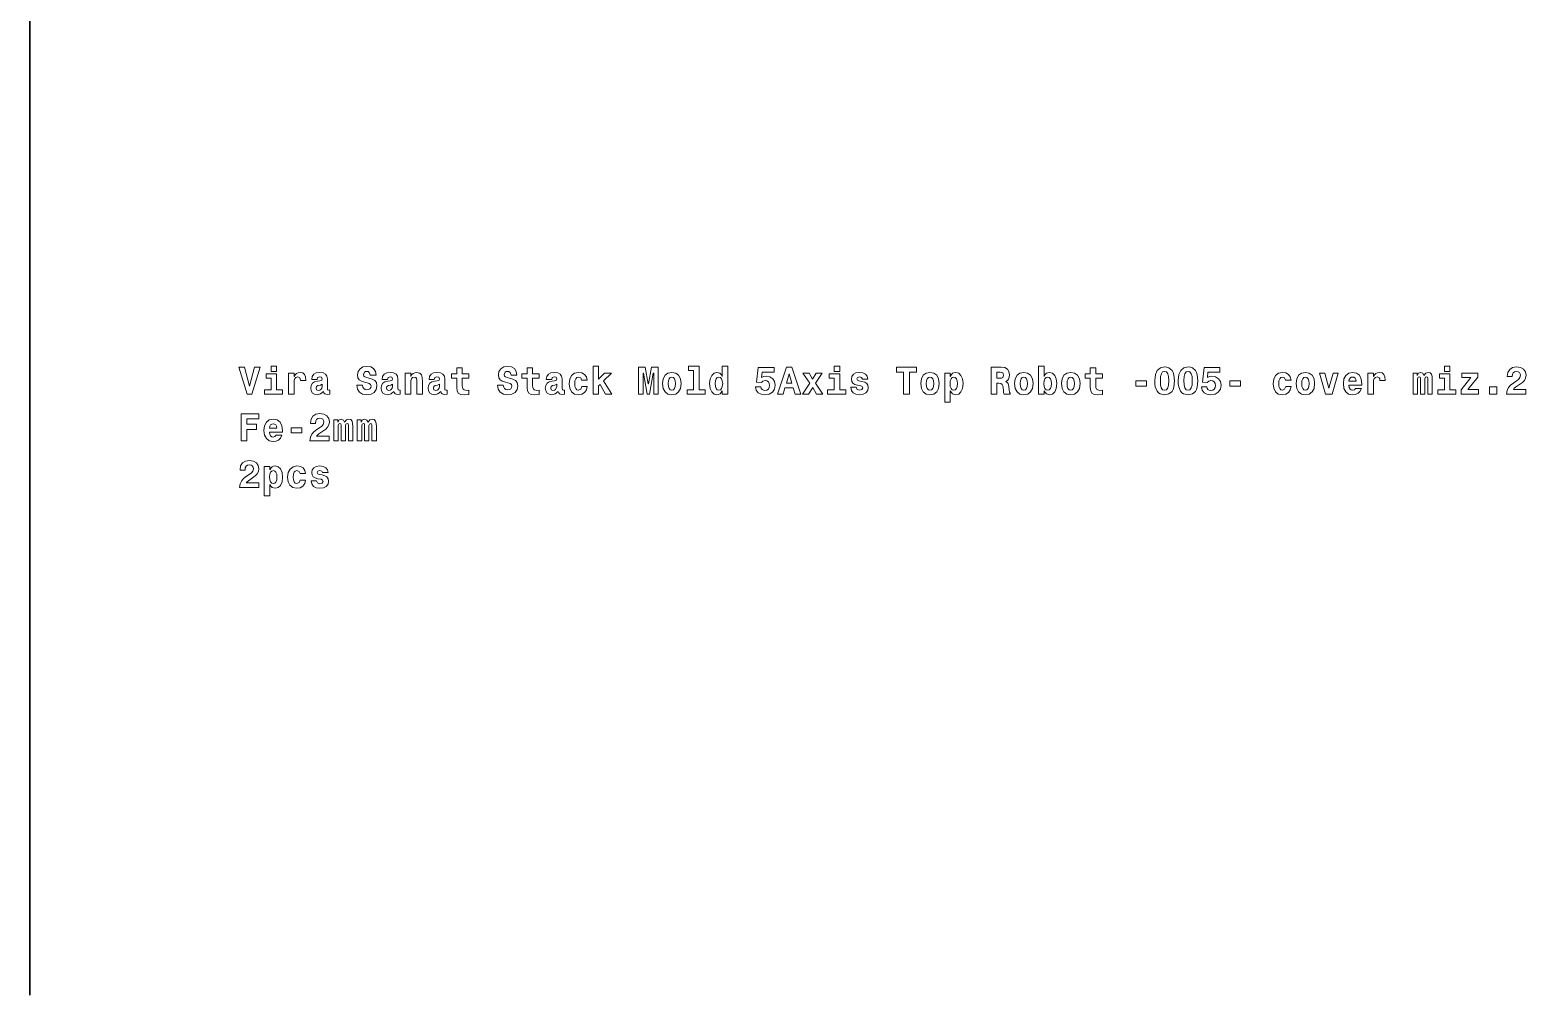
# Model space of a CAD drawing. Extents: x -10871 to 4979, y 1991 to 5869.
# Drawn here: x -720 to 939, y 2111 to 3182 of the extents above; entities that cross this region are included whole.
import ezdxf

# ---------------------------------------------------------------- set-up
doc = ezdxf.new("R2010")
doc.units = 0

msp = doc.modelspace()

# ---------------------------------------------------------------- linework, layer by layer
at = {"color": 7, "lineweight": 35}
msp.add_line((-720.5, 4786.1), (-720.5, 2111.4), dxfattribs=at)
at = {"color": 7, "lineweight": 13}
for points in [[(-482.4, 2808.4), (-488.7, 2808.4), (-479.5, 2778.4), (-474.4, 2778.4), (-465.3, 2808.4), (-471.6, 2808.4), (-477, 2787.2)], [(-453, 2809.4), (-453, 2803.5), (-446.9, 2803.5), (-446.9, 2809.4)], [(-336.5, 2799.4), (-337.2, 2803.5), (-339.3, 2806.6), (-342.6, 2808.5), (-347.2, 2809.1), (-351.3, 2808.5), (-354.4, 2806.5), (-356.5, 2803.5), (-357.2, 2799.7), (-356.7, 2796.5), (-355.3, 2794.2), (-352.8, 2792.6), (-349.4, 2791.5), (-346.4, 2790.8), (-344.1, 2790), (-342.7, 2789), (-342.2, 2787.2), (-342.5, 2785.5), (-343.4, 2784.3), (-344.9, 2783.4), (-346.9, 2783.2), (-348.8, 2783.5), (-350.3, 2784.5), (-351.3, 2786.1), (-351.7, 2788.3), (-358.1, 2788.3), (-357.2, 2783.7), (-355, 2780.4), (-351.6, 2778.3), (-347.1, 2777.6), (-342.2, 2778.3), (-338.7, 2780.2), (-336.4, 2783.4), (-335.6, 2787.5), (-336.3, 2791.2), (-338.1, 2793.5), (-341, 2795.1), (-344.8, 2796.1), (-347.3, 2796.7), (-349.1, 2797.4), (-350.2, 2798.4), (-350.6, 2800.1), (-349.6, 2802.6), (-348.4, 2803.3), (-346.8, 2803.6), (-345.3, 2803.3), (-344.1, 2802.5), (-343.1, 2799.8), (-343.1, 2799.4)], [(-233.7, 2800.8), (-241.1, 2800.8), (-241.1, 2807.6), (-247.1, 2807.6), (-247.1, 2800.8), (-252.9, 2800.8), (-252.9, 2796), (-247.1, 2796), (-247.1, 2785.6), (-246.8, 2781.9), (-245.4, 2779.4), (-242.7, 2778), (-238.6, 2777.6), (-233.7, 2777.8), (-233.7, 2782.7), (-236.5, 2782.5), (-238.8, 2782.9), (-240.2, 2783.9), (-240.9, 2785.6), (-241.1, 2787.8), (-241.1, 2796), (-233.7, 2796)], [(-180.4, 2799.4), (-181.1, 2803.5), (-183.2, 2806.6), (-186.5, 2808.5), (-191, 2809.1), (-195.1, 2808.5), (-198.3, 2806.5), (-200.3, 2803.5), (-201, 2799.7), (-200.5, 2796.5), (-199.1, 2794.2), (-196.7, 2792.6), (-193.2, 2791.5), (-190.3, 2790.8), (-188, 2790), (-186.5, 2789), (-186, 2787.2), (-186.4, 2785.5), (-187.3, 2784.3), (-188.8, 2783.4), (-190.7, 2783.2), (-192.6, 2783.5), (-194.1, 2784.5), (-195.1, 2786.1), (-195.5, 2788.3), (-202, 2788.3), (-201.1, 2783.7), (-198.9, 2780.4), (-195.4, 2778.3), (-191, 2777.6), (-186.1, 2778.3), (-182.5, 2780.2), (-180.3, 2783.4), (-179.5, 2787.5), (-180.1, 2791.2), (-182, 2793.5), (-184.9, 2795.1), (-188.7, 2796.1), (-191.2, 2796.7), (-193, 2797.4), (-194.1, 2798.4), (-194.5, 2800.1), (-193.5, 2802.6), (-192.3, 2803.3), (-190.7, 2803.6), (-189.2, 2803.3), (-188, 2802.5), (-186.9, 2799.8), (-186.9, 2799.4)], [(-155.6, 2800.8), (-163, 2800.8), (-163, 2807.6), (-169.1, 2807.6), (-169.1, 2800.8), (-174.9, 2800.8), (-174.9, 2796), (-169.1, 2796), (-169.1, 2785.6), (-168.7, 2781.9), (-167.3, 2779.4), (-164.7, 2778), (-160.5, 2777.6), (-155.6, 2777.8), (-155.6, 2782.7), (-158.4, 2782.5), (-160.8, 2782.9), (-162.2, 2783.9), (-162.8, 2785.6), (-163, 2787.8), (-163, 2796), (-155.6, 2796)], [(-95.8, 2809.4), (-95.8, 2778.4), (-89.8, 2778.4), (-89.8, 2787.4), (-88.2, 2789.1), (-82, 2778.4), (-75.3, 2778.4), (-84.3, 2793), (-75.6, 2801.6), (-83.1, 2801.6), (-89.8, 2794.8), (-89.8, 2809.4)], [(-45.6, 2808.4), (-45.6, 2778.4), (-40.5, 2778.4), (-40.5, 2801.5), (-40, 2801.5), (-35.8, 2778.4), (-33.4, 2778.4), (-29.3, 2801.5), (-28.7, 2801.5), (-28.7, 2778.4), (-23.6, 2778.4), (-23.6, 2808.4), (-31.1, 2808.4), (-34.5, 2789.9), (-34.7, 2789.9), (-38.1, 2808.4)], [(9.8, 2804.6), (15.5, 2804.6), (15.5, 2783.2), (8.3, 2783.2), (8.3, 2778.4), (28.5, 2778.4), (28.5, 2783.2), (21.6, 2783.2), (21.6, 2809.4), (9.8, 2809.4)], [(47.4, 2782), (47.4, 2778.4), (53.6, 2778.4), (53.6, 2809.4), (47.4, 2809.4), (47.4, 2798), (46.2, 2800), (44.8, 2801.4), (43.3, 2802.1), (41.4, 2802.4), (38.2, 2801.5), (35.6, 2799.1), (33.9, 2795.2), (33.3, 2790), (33.9, 2784.7), (35.6, 2780.8), (38.2, 2778.4), (41.4, 2777.6), (43.3, 2777.8), (44.9, 2778.6), (46.2, 2780)], [(90.2, 2786.5), (84.3, 2786.5), (85.1, 2782.7), (87.3, 2779.9), (90.5, 2778.2), (94.7, 2777.5), (99.4, 2778.3), (103, 2780.4), (105.2, 2783.8), (106.1, 2788.2), (105.3, 2792.2), (103.3, 2795.4), (100.1, 2797.4), (96, 2798.1), (93.1, 2797.7), (90.9, 2796.6), (91.6, 2802.6), (104.7, 2802.6), (104.7, 2807.7), (87.3, 2807.7), (85.4, 2791.5), (90.8, 2791.2), (92.4, 2792.8), (94.8, 2793.3), (96.9, 2792.9), (98.5, 2791.8), (99.5, 2790.1), (99.8, 2787.9), (99.5, 2785.5), (98.5, 2783.7), (96.9, 2782.7), (94.7, 2782.3), (92.9, 2782.6), (91.6, 2783.4), (90.6, 2784.7)], [(118.6, 2808.4), (108.4, 2778.4), (114.8, 2778.4), (116.8, 2785.2), (126, 2785.2), (128.2, 2778.4), (134.6, 2778.4), (124.5, 2808.4)], [(171.6, 2809.4), (171.6, 2803.5), (177.7, 2803.5), (177.7, 2809.4)], [(248.5, 2802.7), (248.5, 2778.4), (254.8, 2778.4), (254.8, 2802.7), (262.7, 2802.7), (262.7, 2808.4), (240.5, 2808.4), (240.5, 2802.7)], [(345.7, 2808.4), (345.7, 2778.4), (352, 2778.4), (352, 2790.3), (354.1, 2790.3), (356.4, 2790), (357.9, 2789.1), (358.6, 2787.6), (358.9, 2785.5), (359.1, 2782.4), (359.3, 2780), (359.9, 2778.4), (366.7, 2778.4), (366.7, 2779.2), (365.7, 2780.4), (365.4, 2782.7), (365.1, 2786.7), (364.4, 2790.2), (363.4, 2791.4), (361.8, 2792.2), (363.6, 2793.4), (364.9, 2795.1), (365.6, 2797.1), (365.8, 2799.7), (365.2, 2803.4), (363.5, 2806.1), (360.6, 2807.8), (356.7, 2808.4)], [(398.1, 2809.4), (398.1, 2778.4), (404.3, 2778.4), (404.3, 2782), (405.5, 2780), (406.8, 2778.6), (410.3, 2777.6), (413.5, 2778.4), (416.1, 2780.8), (417.8, 2784.7), (418.5, 2790), (417.8, 2795.2), (416.1, 2799.1), (413.5, 2801.5), (410.3, 2802.4), (408.4, 2802.1), (406.8, 2801.4), (405.5, 2800), (404.3, 2798), (404.3, 2809.4)], [(469, 2800.8), (461.6, 2800.8), (461.6, 2807.6), (455.5, 2807.6), (455.5, 2800.8), (449.7, 2800.8), (449.7, 2796), (455.5, 2796), (455.5, 2785.6), (455.9, 2781.9), (457.2, 2779.4), (459.9, 2778), (464, 2777.6), (469, 2777.8), (469, 2782.7), (466.1, 2782.5), (463.8, 2782.9), (462.4, 2783.9), (461.7, 2785.6), (461.6, 2787.8), (461.6, 2796), (469, 2796)], [(527, 2793.5), (527.1, 2789.7), (527.6, 2786.4), (529.6, 2781.5), (531.1, 2779.8), (533, 2778.5), (537.9, 2777.6), (542.7, 2778.5), (546.1, 2781.4), (547.2, 2783.6), (548.1, 2786.2), (548.8, 2793), (548.1, 2799.8), (547.2, 2802.5), (546.1, 2804.7), (542.7, 2807.6), (540.5, 2808.3), (537.9, 2808.6), (533.2, 2807.6), (529.7, 2804.7), (527.7, 2800)], [(553, 2793.5), (553.1, 2789.7), (553.6, 2786.4), (555.6, 2781.5), (557.1, 2779.8), (559, 2778.5), (563.9, 2777.6), (568.7, 2778.5), (572.1, 2781.4), (573.3, 2783.6), (574.1, 2786.2), (574.8, 2793), (574.1, 2799.8), (573.3, 2802.5), (572.1, 2804.7), (568.7, 2807.6), (566.5, 2808.3), (563.9, 2808.6), (559.2, 2807.6), (555.8, 2804.7), (553.7, 2800)], [(584.7, 2786.5), (578.8, 2786.5), (579.6, 2782.7), (581.7, 2779.9), (584.9, 2778.2), (589.2, 2777.5), (593.8, 2778.3), (597.4, 2780.4), (599.7, 2783.8), (600.5, 2788.2), (599.8, 2792.2), (597.7, 2795.4), (594.5, 2797.4), (590.4, 2798.1), (587.6, 2797.7), (585.3, 2796.6), (586, 2802.6), (599.1, 2802.6), (599.1, 2807.7), (581.8, 2807.7), (579.8, 2791.5), (585.2, 2791.2), (586.9, 2792.8), (589.2, 2793.3), (591.3, 2792.9), (592.9, 2791.8), (593.9, 2790.1), (594.3, 2787.9), (593.9, 2785.5), (592.9, 2783.7), (591.3, 2782.7), (589.2, 2782.3), (587.4, 2782.6), (586, 2783.4), (585.1, 2784.7)], [(848.2, 2809.4), (848.2, 2803.5), (854.3, 2803.5), (854.3, 2809.4)], [(923.3, 2797.8), (923.3, 2798), (923.6, 2800.4), (924.6, 2802.1), (926.1, 2803.1), (928.1, 2803.5), (929.9, 2803.2), (931.4, 2802.3), (932.2, 2800.9), (932.6, 2799.2), (932, 2796.6), (930.4, 2794.7), (928, 2792.9), (925, 2791), (921.6, 2788.4), (919.2, 2785.6), (917.8, 2782.4), (917.2, 2778.4), (938.5, 2778.4), (938.5, 2783.5), (924.7, 2783.5), (925.5, 2784.8), (927, 2786), (931.6, 2789), (934.7, 2791.2), (936.9, 2793.5), (938.3, 2796.1), (938.8, 2799.3), (938, 2803.1), (936, 2806), (932.7, 2807.9), (928.2, 2808.6), (923.8, 2807.9), (920.6, 2805.8), (918.4, 2802.4), (917.8, 2797.9), (917.8, 2797.8)], [(-440.2, 2783.2), (-446.9, 2783.2), (-446.9, 2800.8), (-458.6, 2800.8), (-458.6, 2796), (-453, 2796), (-453, 2783.2), (-460.3, 2783.2), (-460.3, 2778.4), (-440.2, 2778.4)], [(-433.7, 2801.6), (-433.7, 2778.4), (-427.4, 2778.4), (-427.4, 2790.2), (-427.3, 2793.3), (-426.7, 2795.5), (-425.5, 2796.9), (-423.5, 2797.4), (-421.3, 2796.4), (-420.7, 2795.2), (-420.4, 2793.6), (-420.4, 2793.5), (-414.4, 2793.5), (-414.4, 2793.9), (-414.8, 2797.6), (-416, 2800.2), (-417.9, 2801.8), (-420.7, 2802.4), (-423, 2802.1), (-424.8, 2801.2), (-426.3, 2799.7), (-427.4, 2797.7), (-427.4, 2801.6)], [(-402.1, 2794.6), (-401.4, 2796.8), (-399.2, 2797.6), (-397.1, 2797), (-396.5, 2795.3), (-396.7, 2793.9), (-397.6, 2793.3), (-399.1, 2793), (-401.6, 2792.8), (-404.8, 2791.9), (-407.2, 2790.3), (-408.6, 2788), (-409.1, 2785), (-408.6, 2781.9), (-407.2, 2779.5), (-404.9, 2778.1), (-401.8, 2777.6), (-398.1, 2778.5), (-394.9, 2781.2), (-394.4, 2779.6), (-393.5, 2778.6), (-392.2, 2778.1), (-390.3, 2777.9), (-387.9, 2778.2), (-387.9, 2782.7), (-388.9, 2782.6), (-390.3, 2783.1), (-390.5, 2784.9), (-390.5, 2795.2), (-391.1, 2798.3), (-392.6, 2800.6), (-395.3, 2801.9), (-399.2, 2802.4), (-402.9, 2801.8), (-405.7, 2800.3), (-407.4, 2798), (-408, 2794.9), (-408, 2794.6)], [(-396.5, 2786.7), (-396.9, 2784.9), (-397.8, 2783.6), (-399.1, 2782.7), (-400.7, 2782.4), (-402.5, 2783.2), (-403.2, 2785.1), (-402.6, 2786.9), (-401.1, 2787.9), (-398.4, 2788.4), (-396.5, 2789.4)], [(-324, 2794.6), (-323.3, 2796.8), (-321.1, 2797.6), (-319.1, 2797), (-318.4, 2795.3), (-318.6, 2793.9), (-319.5, 2793.3), (-321.1, 2793), (-323.5, 2792.8), (-326.8, 2791.9), (-329.1, 2790.3), (-330.6, 2788), (-331.1, 2785), (-330.6, 2781.9), (-329.1, 2779.5), (-326.9, 2778.1), (-323.7, 2777.6), (-320, 2778.5), (-316.8, 2781.2), (-316.3, 2779.6), (-315.4, 2778.6), (-314.1, 2778.1), (-312.2, 2777.9), (-309.8, 2778.2), (-309.8, 2782.7), (-310.8, 2782.6), (-312.2, 2783.1), (-312.5, 2784.9), (-312.5, 2795.2), (-313, 2798.3), (-314.5, 2800.6), (-317.3, 2801.9), (-321.1, 2802.4), (-324.8, 2801.8), (-327.6, 2800.3), (-329.4, 2798), (-329.9, 2794.9), (-329.9, 2794.6)], [(-318.5, 2786.7), (-318.8, 2784.9), (-319.7, 2783.6), (-321.1, 2782.7), (-322.7, 2782.4), (-324.4, 2783.2), (-325.1, 2785.1), (-324.6, 2786.9), (-323, 2787.9), (-320.4, 2788.4), (-318.5, 2789.4)], [(-304.4, 2801.6), (-304.4, 2778.4), (-298.2, 2778.4), (-298.2, 2789.9), (-298, 2793.1), (-297.4, 2795.3), (-296.1, 2796.7), (-294.2, 2797.1), (-292.6, 2796.7), (-291.7, 2795.6), (-291.4, 2793.7), (-291.3, 2791.3), (-291.3, 2778.4), (-285.1, 2778.4), (-285.1, 2792.5), (-285.4, 2796.6), (-286.2, 2799.7), (-288.2, 2801.7), (-291.8, 2802.4), (-293.8, 2802.1), (-295.6, 2801.3), (-297, 2800), (-298.2, 2798), (-298.2, 2801.6)], [(-272, 2794.6), (-271.3, 2796.8), (-269.1, 2797.6), (-267, 2797), (-266.3, 2795.3), (-266.6, 2793.9), (-267.5, 2793.3), (-269, 2793), (-271.4, 2792.8), (-274.7, 2791.9), (-277.1, 2790.3), (-278.5, 2788), (-279, 2785), (-278.5, 2781.9), (-277.1, 2779.5), (-274.8, 2778.1), (-271.7, 2777.6), (-268, 2778.5), (-264.7, 2781.2), (-264.3, 2779.6), (-263.4, 2778.6), (-262.1, 2778.1), (-260.2, 2777.9), (-257.7, 2778.2), (-257.7, 2782.7), (-258.8, 2782.6), (-260.2, 2783.1), (-260.4, 2784.9), (-260.4, 2795.2), (-260.9, 2798.3), (-262.5, 2800.6), (-265.2, 2801.9), (-269.1, 2802.4), (-272.8, 2801.8), (-275.5, 2800.3), (-277.3, 2798), (-277.9, 2794.9), (-277.9, 2794.6)], [(-266.4, 2786.7), (-266.8, 2784.9), (-267.7, 2783.6), (-269, 2782.7), (-270.6, 2782.4), (-272.4, 2783.2), (-273, 2785.1), (-272.5, 2786.9), (-271, 2787.9), (-268.3, 2788.4), (-266.4, 2789.4)], [(-141.8, 2794.6), (-141.2, 2796.8), (-138.9, 2797.6), (-136.9, 2797), (-136.2, 2795.3), (-136.5, 2793.9), (-137.3, 2793.3), (-138.9, 2793), (-141.3, 2792.8), (-144.6, 2791.9), (-147, 2790.3), (-148.4, 2788), (-148.9, 2785), (-148.4, 2781.9), (-147, 2779.5), (-144.7, 2778.1), (-141.6, 2777.6), (-137.9, 2778.5), (-134.6, 2781.2), (-134.1, 2779.6), (-133.2, 2778.6), (-131.9, 2778.1), (-130.1, 2777.9), (-127.6, 2778.2), (-127.6, 2782.7), (-128.7, 2782.6), (-130, 2783.1), (-130.3, 2784.9), (-130.3, 2795.2), (-130.8, 2798.3), (-132.4, 2800.6), (-135.1, 2801.9), (-138.9, 2802.4), (-142.7, 2801.8), (-145.4, 2800.3), (-147.2, 2798), (-147.8, 2794.9), (-147.8, 2794.6)], [(-136.3, 2786.7), (-136.7, 2784.9), (-137.6, 2783.6), (-138.9, 2782.7), (-140.5, 2782.4), (-142.3, 2783.2), (-142.9, 2785.1), (-142.4, 2786.9), (-140.9, 2787.9), (-138.2, 2788.4), (-136.3, 2789.4)], [(-108.5, 2786.7), (-109.7, 2783.8), (-112.2, 2782.8), (-113.9, 2783.2), (-115.2, 2784.6), (-116, 2786.9), (-116.3, 2790), (-116, 2793.2), (-115.2, 2795.4), (-113.9, 2796.8), (-112.2, 2797.3), (-109.7, 2796.4), (-108.6, 2793.9), (-102.5, 2793.9), (-103.4, 2797.4), (-105.3, 2800.1), (-108.3, 2801.8), (-112.1, 2802.4), (-116.4, 2801.5), (-119.7, 2799), (-121.8, 2795.1), (-122.5, 2789.9), (-121.8, 2784.8), (-119.8, 2780.9), (-116.6, 2778.4), (-112.4, 2777.6), (-108.5, 2778.2), (-105.4, 2780), (-103.4, 2782.9), (-102.5, 2786.7)], [(-18.9, 2790), (-18.2, 2784.6), (-16.1, 2780.7), (-12.9, 2778.4), (-8.6, 2777.6), (-4.3, 2778.4), (-1.1, 2780.7), (1, 2784.6), (1.7, 2790), (1, 2795.2), (-1.1, 2799.2), (-4.3, 2801.5), (-8.6, 2802.4), (-12.9, 2801.5), (-16.1, 2799.2), (-18.2, 2795.2)], [(-8.6, 2797.3), (-6.8, 2796.8), (-5.5, 2795.4), (-4.8, 2793.1), (-4.5, 2790), (-4.8, 2786.8), (-5.5, 2784.6), (-6.8, 2783.2), (-8.6, 2782.7), (-10.3, 2783.2), (-11.6, 2784.6), (-12.4, 2786.9), (-12.7, 2790.2), (-12.4, 2793.2), (-11.6, 2795.4), (-10.3, 2796.8)], [(43.5, 2797.2), (45.3, 2796.7), (46.6, 2795.4), (47.4, 2793.1), (47.8, 2790), (47.4, 2786.8), (46.6, 2784.6), (45.2, 2783.2), (43.5, 2782.7), (41.8, 2783.2), (40.5, 2784.6), (39.7, 2786.8), (39.5, 2790), (39.7, 2793.1), (40.5, 2795.4), (41.8, 2796.7)], [(121.5, 2800.9), (124.5, 2790.3), (118.4, 2790.3)], [(144.5, 2790.3), (136.2, 2778.4), (143.1, 2778.4), (147.6, 2785.7), (152, 2778.4), (158.9, 2778.4), (150.6, 2790.3), (158.3, 2801.6), (151.5, 2801.6), (147.5, 2794.9), (143.6, 2801.6), (136.8, 2801.6)], [(184.4, 2783.2), (177.7, 2783.2), (177.7, 2800.8), (166, 2800.8), (166, 2796), (171.6, 2796), (171.6, 2783.2), (164.2, 2783.2), (164.2, 2778.4), (184.4, 2778.4)], [(200.9, 2787.6), (202.6, 2786.8), (203.2, 2785.2), (202.2, 2783.3), (199.5, 2782.6), (196.8, 2783.4), (195.8, 2785.9), (189.9, 2785.9), (190.5, 2782.3), (192.4, 2779.7), (195.4, 2778.1), (199.4, 2777.6), (203.6, 2778.1), (206.7, 2779.7), (208.6, 2782.2), (209.3, 2785.5), (208.8, 2788.1), (207.5, 2790.1), (205.3, 2791.6), (202.2, 2792.4), (198.8, 2793), (197.2, 2793.7), (196.6, 2795.3), (197.3, 2796.8), (199.4, 2797.4), (201.7, 2796.7), (202.7, 2795.1), (208.6, 2795.1), (208.6, 2795.1), (208, 2798.1), (206.1, 2800.4), (203.2, 2801.8), (199.4, 2802.4), (195.6, 2801.8), (192.9, 2800.3), (191.1, 2798), (190.6, 2795), (191, 2792.5), (192.3, 2790.5), (194.4, 2789), (197.2, 2788.2)], [(267.4, 2790), (268.1, 2784.6), (270.1, 2780.7), (273.4, 2778.4), (277.7, 2777.6), (282, 2778.4), (285.2, 2780.7), (287.2, 2784.6), (288, 2790), (287.2, 2795.2), (285.2, 2799.2), (281.9, 2801.5), (277.6, 2802.4), (273.4, 2801.5), (270.1, 2799.2), (268.1, 2795.2)], [(277.7, 2797.3), (279.4, 2796.8), (280.7, 2795.4), (281.5, 2793.1), (281.8, 2790), (281.5, 2786.8), (280.7, 2784.6), (279.4, 2783.2), (277.7, 2782.7), (275.9, 2783.2), (274.6, 2784.6), (273.8, 2786.9), (273.6, 2790.2), (273.8, 2793.2), (274.7, 2795.4), (276, 2796.8)], [(294, 2801.6), (294, 2769.4), (300.2, 2769.4), (300.2, 2782), (301.4, 2780), (302.8, 2778.6), (306.2, 2777.6), (309.5, 2778.4), (312, 2780.8), (313.7, 2784.7), (314.4, 2790), (313.7, 2795.2), (312, 2799.1), (309.5, 2801.5), (306.2, 2802.4), (304.3, 2802.1), (302.8, 2801.4), (301.4, 2800), (300.2, 2798), (300.2, 2801.6)], [(304.1, 2797.2), (305.8, 2796.7), (307.1, 2795.4), (307.9, 2793.1), (308.2, 2790), (307.9, 2786.8), (307.1, 2784.6), (305.8, 2783.2), (304.1, 2782.7), (302.3, 2783.2), (301, 2784.6), (300.2, 2786.9), (299.9, 2790.2), (300.2, 2793.2), (301, 2795.4), (302.4, 2796.7)], [(352, 2802.7), (355.4, 2802.7), (358.3, 2802), (359, 2801), (359.3, 2799.5), (359, 2797.7), (358.3, 2796.6), (357, 2796.1), (355.1, 2796), (352, 2796)], [(371.5, 2790), (372.2, 2784.6), (374.2, 2780.7), (377.4, 2778.4), (381.8, 2777.6), (386.1, 2778.4), (389.3, 2780.7), (391.3, 2784.6), (392.1, 2790), (391.3, 2795.2), (389.3, 2799.2), (386, 2801.5), (381.7, 2802.4), (377.4, 2801.5), (374.2, 2799.2), (372.2, 2795.2)], [(381.8, 2797.3), (383.5, 2796.8), (384.8, 2795.4), (385.6, 2793.1), (385.9, 2790), (385.6, 2786.8), (384.8, 2784.6), (383.5, 2783.2), (381.8, 2782.7), (380, 2783.2), (378.7, 2784.6), (377.9, 2786.9), (377.7, 2790.2), (377.9, 2793.2), (378.7, 2795.4), (380, 2796.8)], [(408.2, 2797.2), (409.9, 2796.7), (411.2, 2795.4), (412, 2793.1), (412.3, 2790), (412, 2786.8), (411.2, 2784.6), (409.9, 2783.2), (408.2, 2782.7), (406.4, 2783.2), (405.1, 2784.6), (404.3, 2786.9), (404, 2790.2), (404.3, 2793.2), (405.1, 2795.4), (406.5, 2796.7)], [(423.5, 2790), (424.2, 2784.6), (426.3, 2780.7), (429.5, 2778.4), (433.8, 2777.6), (438.1, 2778.4), (441.3, 2780.7), (443.4, 2784.6), (444.1, 2790), (443.4, 2795.2), (441.3, 2799.2), (438.1, 2801.5), (433.8, 2802.4), (429.5, 2801.5), (426.3, 2799.2), (424.2, 2795.2)], [(433.8, 2797.3), (435.5, 2796.8), (436.8, 2795.4), (437.6, 2793.1), (437.9, 2790), (437.6, 2786.8), (436.8, 2784.6), (435.5, 2783.2), (433.8, 2782.7), (432, 2783.2), (430.7, 2784.6), (430, 2786.9), (429.7, 2790.2), (430, 2793.2), (430.8, 2795.4), (432.1, 2796.8)], [(506, 2792.9), (506, 2787.1), (517.8, 2787.1), (517.8, 2792.9)], [(537.9, 2803.5), (540, 2802.9), (541.4, 2800.9), (542.2, 2797.7), (542.5, 2793.1), (542.2, 2788.4), (541.4, 2785.2), (540, 2783.2), (537.9, 2782.6), (535.7, 2783.2), (534.2, 2785.2), (533.5, 2788.6), (533.2, 2793.4), (533.5, 2797.9), (534.3, 2801), (535.7, 2802.9)], [(563.9, 2803.5), (566, 2802.9), (567.4, 2800.9), (568.3, 2797.7), (568.6, 2793.1), (568.3, 2788.4), (567.4, 2785.2), (566, 2783.2), (563.9, 2782.6), (561.7, 2783.2), (560.3, 2785.2), (559.5, 2788.6), (559.3, 2793.4), (559.5, 2797.9), (560.3, 2801), (561.8, 2802.9)], [(610.1, 2792.9), (610.1, 2787.1), (621.9, 2787.1), (621.9, 2792.9)], [(672.2, 2786.7), (671, 2783.8), (668.5, 2782.8), (666.8, 2783.2), (665.5, 2784.6), (664.7, 2786.9), (664.4, 2790), (664.7, 2793.2), (665.5, 2795.4), (666.8, 2796.8), (668.5, 2797.3), (671, 2796.4), (672.1, 2793.9), (678.2, 2793.9), (677.3, 2797.4), (675.4, 2800.1), (672.4, 2801.8), (668.6, 2802.4), (664.3, 2801.5), (661, 2799), (658.9, 2795.1), (658.2, 2789.9), (658.9, 2784.8), (660.9, 2780.9), (664, 2778.4), (668.2, 2777.6), (672.2, 2778.2), (675.3, 2780), (677.3, 2782.9), (678.2, 2786.7)], [(683.8, 2790), (684.5, 2784.6), (686.5, 2780.7), (689.7, 2778.4), (694, 2777.6), (698.3, 2778.4), (701.6, 2780.7), (703.6, 2784.6), (704.3, 2790), (703.6, 2795.2), (701.6, 2799.2), (698.3, 2801.5), (694, 2802.4), (689.7, 2801.5), (686.5, 2799.2), (684.5, 2795.2)], [(694, 2797.3), (695.8, 2796.8), (697.1, 2795.4), (697.9, 2793.1), (698.2, 2790), (697.9, 2786.8), (697.1, 2784.6), (695.8, 2783.2), (694, 2782.7), (692.3, 2783.2), (691, 2784.6), (690.2, 2786.9), (689.9, 2790.2), (690.2, 2793.2), (691, 2795.4), (692.3, 2796.8)], [(709.6, 2801.6), (716.5, 2778.4), (723.7, 2778.4), (730.5, 2801.6), (724.8, 2801.6), (720.2, 2784.9), (715.4, 2801.6)], [(749.6, 2784.6), (748.3, 2783.1), (746.4, 2782.6), (744.8, 2783), (743.5, 2784), (742.6, 2785.7), (742.1, 2788.1), (756.6, 2788.1), (756.6, 2789.7), (756, 2795.1), (753.9, 2799.2), (750.7, 2801.6), (746.3, 2802.4), (742.1, 2801.5), (738.8, 2799.1), (736.8, 2795.2), (736.1, 2790), (736.8, 2784.7), (738.8, 2780.8), (742, 2778.4), (746.1, 2777.6), (749.6, 2778), (752.4, 2779.2), (754.5, 2781.4), (756.1, 2784.6)], [(750.3, 2792.6), (742.2, 2792.6), (742.6, 2794.5), (743.5, 2796.1), (744.8, 2797), (746.3, 2797.3), (747.9, 2797), (749.1, 2796.1), (749.9, 2794.6)], [(763.4, 2801.6), (763.4, 2778.4), (769.6, 2778.4), (769.6, 2790.2), (769.7, 2793.3), (770.4, 2795.5), (771.6, 2796.9), (773.6, 2797.4), (775.8, 2796.4), (776.4, 2795.2), (776.6, 2793.6), (776.6, 2793.5), (782.6, 2793.5), (782.6, 2793.9), (782.2, 2797.6), (781.1, 2800.2), (779.2, 2801.8), (776.4, 2802.4), (774.1, 2802.1), (772.3, 2801.2), (770.8, 2799.7), (769.6, 2797.7), (769.6, 2801.6)], [(829.8, 2795.6), (829.8, 2778.4), (834.7, 2778.4), (834.7, 2794.4), (834.5, 2797.8), (833.8, 2800.3), (832.4, 2801.8), (830, 2802.4), (827.5, 2801.5), (825.5, 2799), (824.1, 2801.5), (821.7, 2802.4), (819.6, 2801.5), (818.1, 2799.1), (818.1, 2801.6), (813.6, 2801.6), (813.6, 2778.4), (818.5, 2778.4), (818.5, 2795.4), (819, 2797), (820.4, 2797.5), (821.4, 2797.1), (821.7, 2795.9), (821.7, 2778.4), (826.6, 2778.4), (826.6, 2795.4), (827.1, 2797), (828.4, 2797.5), (829.4, 2797.1), (829.8, 2795.9)], [(861, 2783.2), (854.3, 2783.2), (854.3, 2800.8), (842.6, 2800.8), (842.6, 2796), (848.2, 2796), (848.2, 2783.2), (840.8, 2783.2), (840.8, 2778.4), (861, 2778.4)], [(885.4, 2797.3), (885.4, 2801.6), (867.4, 2801.6), (867.4, 2796.6), (877.6, 2796.6), (866.7, 2782.9), (866.7, 2778.4), (886, 2778.4), (886, 2783.4), (874.2, 2783.4)], [(898.3, 2786.3), (898.3, 2778.4), (906.2, 2778.4), (906.2, 2786.3)], [(-486.2, 2756.5), (-486.2, 2726.5), (-480, 2726.5), (-480, 2739.1), (-469.3, 2739.1), (-469.3, 2744.8), (-480, 2744.8), (-480, 2750.8), (-466.6, 2750.8), (-466.6, 2756.5)], [(-403.8, 2745.9), (-403.8, 2746.2), (-403.5, 2748.5), (-402.6, 2750.2), (-401.1, 2751.3), (-399.1, 2751.7), (-397.2, 2751.3), (-395.8, 2750.4), (-394.9, 2749.1), (-394.6, 2747.3), (-395.2, 2744.7), (-396.8, 2742.8), (-399.2, 2741), (-402.2, 2739.1), (-405.6, 2736.5), (-408, 2733.8), (-409.4, 2730.5), (-409.9, 2726.5), (-388.7, 2726.5), (-388.7, 2731.6), (-402.5, 2731.6), (-401.6, 2732.9), (-400.2, 2734.1), (-395.5, 2737.1), (-392.5, 2739.3), (-390.3, 2741.6), (-388.9, 2744.2), (-388.4, 2747.4), (-389.1, 2751.2), (-391.2, 2754.1), (-394.5, 2756), (-399, 2756.7), (-403.4, 2756), (-406.6, 2753.9), (-408.7, 2750.5), (-409.4, 2746), (-409.4, 2745.9)], [(-447.5, 2732.7), (-448.8, 2731.3), (-450.6, 2730.7), (-452.3, 2731.1), (-453.6, 2732.1), (-454.5, 2733.8), (-454.9, 2736.2), (-440.5, 2736.2), (-440.4, 2737.8), (-441.1, 2743.3), (-443.1, 2747.3), (-446.4, 2749.7), (-450.8, 2750.5), (-455, 2749.7), (-458.2, 2747.2), (-460.3, 2743.3), (-461, 2738.1), (-460.3, 2732.9), (-458.2, 2728.9), (-455.1, 2726.5), (-450.9, 2725.7), (-447.5, 2726.1), (-444.7, 2727.4), (-442.6, 2729.5), (-441, 2732.7)], [(-446.8, 2740.7), (-454.8, 2740.7), (-454.5, 2742.7), (-453.6, 2744.2), (-452.3, 2745.1), (-450.8, 2745.5), (-449.2, 2745.1), (-447.9, 2744.2), (-447.2, 2742.7)], [(-430.9, 2741), (-430.9, 2735.2), (-419, 2735.2), (-419, 2741)], [(-367.3, 2743.7), (-367.3, 2726.5), (-362.3, 2726.5), (-362.3, 2742.5), (-362.6, 2745.9), (-363.3, 2748.4), (-364.7, 2750), (-367.1, 2750.5), (-369.5, 2749.7), (-371.6, 2747.2), (-372.9, 2749.6), (-375.3, 2750.5), (-377.5, 2749.7), (-379, 2747.2), (-379, 2749.7), (-383.4, 2749.7), (-383.4, 2726.5), (-378.6, 2726.5), (-378.6, 2743.5), (-378.1, 2745.1), (-376.7, 2745.6), (-375.7, 2745.2), (-375.3, 2744), (-375.3, 2726.5), (-370.5, 2726.5), (-370.5, 2743.5), (-370, 2745.1), (-368.6, 2745.6), (-367.6, 2745.2), (-367.3, 2744)], [(-341.3, 2743.7), (-341.3, 2726.5), (-336.3, 2726.5), (-336.3, 2742.5), (-336.5, 2745.9), (-337.2, 2748.4), (-338.7, 2750), (-341, 2750.5), (-343.5, 2749.7), (-345.5, 2747.2), (-346.9, 2749.6), (-349.3, 2750.5), (-351.5, 2749.7), (-353, 2747.2), (-353, 2749.7), (-357.4, 2749.7), (-357.4, 2726.5), (-352.5, 2726.5), (-352.5, 2743.5), (-352.1, 2745.1), (-350.7, 2745.6), (-349.6, 2745.2), (-349.3, 2744), (-349.3, 2726.5), (-344.5, 2726.5), (-344.5, 2743.5), (-344, 2745.1), (-342.6, 2745.6), (-341.6, 2745.2), (-341.3, 2744)], [(-481.9, 2694), (-481.9, 2694.3), (-481.6, 2696.6), (-480.7, 2698.4), (-479.1, 2699.4), (-477.2, 2699.8), (-475.3, 2699.4), (-473.9, 2698.6), (-473, 2697.2), (-472.7, 2695.5), (-473.3, 2692.9), (-474.8, 2690.9), (-477.2, 2689.1), (-480.3, 2687.2), (-483.6, 2684.6), (-486, 2681.9), (-487.5, 2678.6), (-488, 2674.6), (-466.8, 2674.6), (-466.8, 2679.8), (-480.5, 2679.8), (-479.7, 2681), (-478.2, 2682.2), (-473.6, 2685.3), (-470.6, 2687.5), (-468.3, 2689.8), (-467, 2692.3), (-466.5, 2695.5), (-467.2, 2699.3), (-469.3, 2702.2), (-472.6, 2704.1), (-477.1, 2704.8), (-481.4, 2704.1), (-484.7, 2702), (-486.8, 2698.7), (-487.5, 2694.2), (-487.5, 2694)], [(-460.6, 2697.9), (-460.6, 2665.6), (-454.5, 2665.6), (-454.5, 2678.2), (-453.3, 2676.2), (-451.9, 2674.8), (-448.5, 2673.8), (-445.2, 2674.6), (-442.6, 2677), (-440.9, 2681), (-440.3, 2686.3), (-440.9, 2691.5), (-442.6, 2695.4), (-445.2, 2697.8), (-448.5, 2698.7), (-450.4, 2698.4), (-451.9, 2697.6), (-453.3, 2696.2), (-454.5, 2694.3), (-454.5, 2697.9)], [(-450.5, 2693.5), (-448.9, 2693), (-447.6, 2691.6), (-446.8, 2689.4), (-446.5, 2686.3), (-446.8, 2683.1), (-447.6, 2680.8), (-448.9, 2679.4), (-450.5, 2679), (-452.3, 2679.4), (-453.7, 2680.9), (-454.5, 2683.2), (-454.8, 2686.4), (-454.5, 2689.5), (-453.6, 2691.7), (-452.3, 2693)], [(-420.8, 2682.9), (-422, 2680.1), (-424.5, 2679), (-426.2, 2679.5), (-427.5, 2680.9), (-428.3, 2683.1), (-428.5, 2686.3), (-428.3, 2689.4), (-427.4, 2691.7), (-426.2, 2693), (-424.5, 2693.5), (-422, 2692.6), (-420.8, 2690.1), (-414.7, 2690.1), (-415.6, 2693.7), (-417.6, 2696.4), (-420.5, 2698.1), (-424.3, 2698.7), (-428.7, 2697.8), (-431.9, 2695.2), (-434.1, 2691.3), (-434.8, 2686.2), (-434.1, 2681.1), (-432.1, 2677.2), (-428.9, 2674.7), (-424.7, 2673.8), (-420.7, 2674.5), (-417.7, 2676.2), (-415.6, 2679.1), (-414.7, 2682.9)], [(-397.6, 2683.8), (-395.9, 2683), (-395.3, 2681.5), (-396.3, 2679.6), (-399, 2678.8), (-401.7, 2679.7), (-402.7, 2682.1), (-408.6, 2682.1), (-408, 2678.6), (-406.1, 2675.9), (-403.2, 2674.4), (-399.1, 2673.8), (-394.9, 2674.4), (-391.8, 2675.9), (-389.9, 2678.4), (-389.3, 2681.8), (-389.8, 2684.4), (-391.1, 2686.4), (-393.3, 2687.8), (-396.4, 2688.7), (-399.7, 2689.2), (-401.3, 2690), (-401.9, 2691.5), (-401.2, 2693), (-399.2, 2693.7), (-396.8, 2693), (-395.9, 2691.3), (-389.9, 2691.3), (-389.9, 2691.4), (-390.6, 2694.3), (-392.4, 2696.6), (-395.3, 2698.1), (-399.1, 2698.6), (-402.9, 2698.1), (-405.7, 2696.6), (-407.4, 2694.3), (-408, 2691.2), (-407.5, 2688.7), (-406.2, 2686.7), (-404.1, 2685.3), (-401.3, 2684.5)]]:
    msp.add_lwpolyline(points, close=True, dxfattribs=at)

doc.saveas('drawing.dxf')
